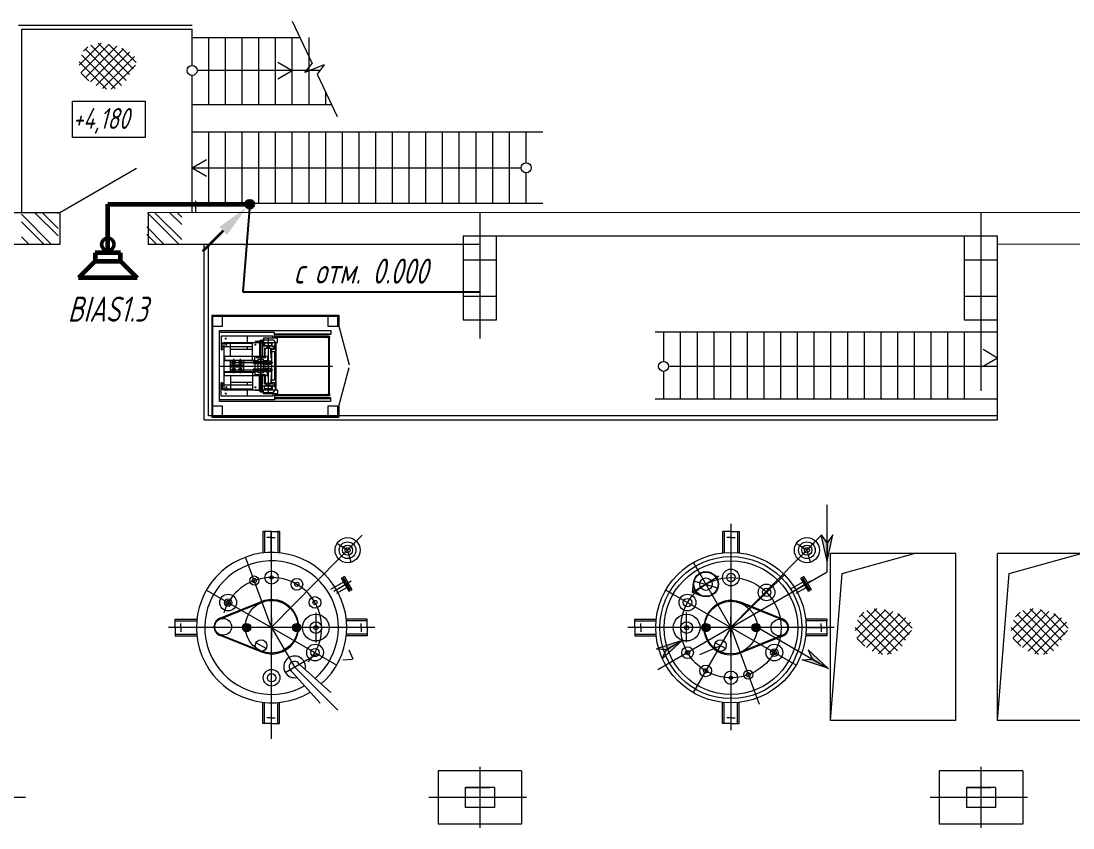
# Model space of a CAD drawing. Header units: millimetres. Extents: x 1663 to 6300, y 431 to 1491.
# Drawn here: x 3777 to 3902.9, y 1127.4 to 1224 of the extents above; entities that cross this region are included whole.
import ezdxf

# ---------------------------------------------------------------- set-up
doc = ezdxf.new("R2010")
doc.units = ezdxf.units.MM
for name, color, linetype, lineweight in [('Линия связи (Вновь)', 3, 'Continuous', 60), ('Связь', 84, 'Continuous', 50), ('СОУЭ', 160, 'Continuous', 60), ('Строительный', 251, 'Continuous', 13), ('Текст', 2, 'Continuous', 25), ('Элемент эл. схем', 7, 'Continuous', 35)]:
    doc.layers.add(name, color=color, linetype=linetype, lineweight=lineweight)
doc.styles.add('Simplex', font='simplex.shx', dxfattribs={"width": 0.7, "oblique": 15})

# ---------------------------------------------------------------- blocks, each defined once
blk = doc.blocks.new('A$C0AA457AC')
at = {"layer": 'Строительный', "ltscale": 100}
h = blk.add_hatch(color=256, dxfattribs=at)
h.paths.add_polyline_path([(452.71, 325.92), (452.04, 326.86), (452.73, 323.71)])
h.paths.add_polyline_path([(452.73, 323.71), (453.42, 326.86), (452.75, 325.92)])
for points in [[(382.72, 315.77, -0.414214), (383.22, 316.27), (383.22, 315.77), (383.72, 315.77, -1)], [(383.22, 316.27, -0.414214), (383.72, 315.77), (383.22, 315.77)], [(389.73, 315.77, 0.414214), (389.23, 316.27), (389.23, 315.77), (388.73, 315.77, 1)], [(389.23, 316.27, 0.414214), (388.73, 315.77), (389.23, 315.77)], [(437.72, 315.77, -0.414214), (438.22, 316.27), (438.22, 315.77), (438.72, 315.77, -1)], [(438.22, 316.27, -0.414214), (438.72, 315.77), (438.22, 315.77)], [(444.73, 315.77, 0.414214), (444.23, 316.27), (444.23, 315.77), (443.73, 315.77, 1)], [(444.23, 316.27, 0.414214), (443.73, 315.77), (444.23, 315.77)]]:
    blk.add_hatch(color=256, dxfattribs=at).paths.add_polyline_path(points)
h = blk.add_hatch(color=256, dxfattribs=at)
h.paths.add_polyline_path([(433.47, 313.1), (433, 312.04), (435.38, 314.22)])
h.paths.add_polyline_path([(435.38, 314.22), (432.3, 313.24), (433.45, 313.13)])
h = blk.add_hatch(color=256, dxfattribs=at)
h.paths.add_polyline_path([(450.93, 312.04), (450.46, 313.09), (452.84, 310.91)])
h.paths.add_polyline_path([(452.84, 310.91), (449.77, 311.9), (450.92, 312.01)])
for p, q in [((388.67, 388.4), (391.08, 383.32)), ((355.91, 387.92), (376.7, 387.92)), ((356.31, 387.42), (376.7, 387.42)), ((356.31, 365.44), (356.31, 387.42)), ((376.7, 383.09), (376.7, 387.42)), ((363.17, 383.11), (365.8, 385.74)), ((363.39, 382.21), (366.79, 385.61)), ((364.56, 385.5), (368.8, 381.26)), ((365.45, 385.74), (369.21, 381.98)), ((366.68, 385.64), (369.66, 382.66)), ((376.7, 386.42), (389.61, 386.42)), ((378.7, 378.42), (378.7, 386.42)), ((380.7, 378.42), (380.7, 386.42)), ((382.7, 378.42), (382.7, 386.42)), ((384.7, 378.42), (384.7, 386.42)), ((386.7, 378.42), (386.7, 386.42)), ((388.7, 378.42), (388.7, 386.42)), ((390.7, 378.42), (390.7, 386.42)), ((363.46, 384.37), (367.49, 380.33)), ((363.71, 384.78), (364.23, 385.3)), ((363.89, 381.59), (367.68, 385.38)), ((363.92, 385.03), (368.25, 380.69)), ((364.53, 381.1), (368.48, 385.06)), ((365.21, 380.67), (369.21, 384.66)), ((368.28, 385.16), (370.01, 383.43)), ((363.19, 383.51), (366.46, 380.24)), ((365.99, 380.33), (369.81, 384.14)), ((367.03, 380.24), (369.91, 383.13)), ((388.7, 382.42), (386.97, 383.42)), ((390.22, 382.22), (391.08, 383.32)), ((392.53, 383.15), (390.22, 382.22)), ((392.53, 383.15), (391.67, 382.05)), ((363.41, 382.17), (364.35, 381.23)), ((376.7, 365.44), (376.7, 381.89)), ((392.02, 382.49), (377.3, 382.49)), ((388.7, 382.42), (386.97, 381.42)), ((391.67, 382.05), (394.08, 376.97)), ((392.7, 378.42), (392.7, 379.88)), ((362.4, 378.81), (371.09, 378.81)), ((362.4, 374.44), (362.4, 378.81)), ((371.09, 378.81), (371.09, 374.44)), ((376.7, 378.42), (393.4, 378.42)), ((371.09, 374.44), (362.4, 374.44)), ((418.7, 375.1), (376.7, 375.1)), ((378.7, 366.56), (378.7, 375.1)), ((380.7, 366.56), (380.7, 375.1)), ((382.7, 366.56), (382.7, 375.1)), ((384.7, 366.56), (384.7, 375.1)), ((386.7, 366.56), (386.7, 375.1)), ((388.7, 366.56), (388.7, 375.1)), ((390.7, 366.56), (390.7, 375.1)), ((392.7, 366.56), (392.7, 375.1)), ((394.7, 366.56), (394.7, 375.1)), ((396.7, 366.56), (396.7, 375.1)), ((398.7, 366.56), (398.7, 375.1)), ((400.7, 366.56), (400.7, 375.1)), ((402.7, 366.56), (402.7, 375.1)), ((404.7, 366.56), (404.7, 375.1)), ((406.7, 366.56), (406.7, 375.1)), ((408.7, 366.56), (408.7, 375.1)), ((410.7, 366.56), (410.7, 375.1)), ((412.7, 366.56), (412.7, 375.1)), ((414.7, 366.56), (414.7, 375.1)), ((416.7, 371.43), (416.7, 375.1)), ((376.7, 370.83), (378.43, 371.83)), ((370.04, 370.74), (360.86, 365.44)), ((376.7, 370.83), (416.1, 370.83)), ((376.7, 370.83), (378.43, 369.83)), ((416.7, 366.56), (416.7, 370.23)), ((418.7, 366.56), (376.7, 366.56)), ((377.1, 366.88), (377.1, 365.44)), ((360.86, 365.45), (231.16, 365.44)), ((357.88, 365.45), (360.67, 362.67)), ((358.78, 365.45), (360.67, 363.57)), ((360.57, 365.45), (360.67, 365.36)), ((360.86, 365.45), (360.86, 361.65)), ((371.35, 365.45), (375.15, 361.65)), ((495.67, 365.47), (371.46, 365.45)), ((371.46, 365.45), (371.46, 361.65)), ((372.25, 365.45), (375.47, 362.24)), ((374.05, 365.45), (375.47, 364.03)), ((374.94, 365.45), (375.47, 364.93)), ((411.16, 365.45), (411.16, 350.39)), ((471.16, 365.45), (471.16, 350.39)), ((356.27, 365.27), (359.88, 361.65)), ((356.27, 364.37), (358.99, 361.65)), ((371.27, 363.74), (373.35, 361.65)), ((371.27, 362.84), (372.46, 361.65)), ((360.86, 361.65), (353.16, 361.65)), ((356.27, 362.58), (357.19, 361.65)), ((356.27, 361.68), (356.29, 361.65)), ((411.16, 361.66), (371.46, 361.65)), ((378.16, 340.64), (378.16, 361.64)), ((378.66, 341.14), (378.66, 361.64)), ((413.16, 362.64), (409.16, 362.64)), ((409.16, 362.64), (409.16, 352.64)), ((473.16, 362.64), (411.16, 362.64)), ((413.16, 352.64), (413.16, 362.64)), ((473.16, 362.64), (469.16, 362.64)), ((469.16, 362.64), (469.16, 352.64)), ((473.16, 362.64), (469.16, 362.64)), ((473.16, 352.64), (473.16, 362.64)), ((473.16, 340.64), (473.16, 362.64)), ((495.67, 361.67), (473.16, 361.66)), ((409.16, 359.82), (413.16, 359.82)), ((469.16, 359.82), (473.16, 359.82)), ((409.16, 355.47), (413.16, 355.47)), ((469.16, 355.47), (473.16, 355.47)), ((379.06, 353.18), (394.26, 353.18)), ((379.06, 353.18), (379.06, 340.98)), ((379.16, 353.08), (394.16, 353.08)), ((379.16, 353.08), (379.16, 341.08)), ((380.36, 353.08), (379.16, 353.08)), ((379.16, 353.08), (379.16, 351.88)), ((380.36, 351.88), (380.36, 353.08)), ((394.16, 353.08), (392.96, 353.08)), ((392.96, 353.08), (392.96, 351.88)), ((394.16, 353.08), (394.16, 351.88)), ((394.16, 351.88), (394.16, 353.08)), ((394.26, 353.18), (394.26, 351.88)), ((379.16, 351.88), (380.36, 351.88)), ((392.96, 351.88), (394.16, 351.88)), ((394.16, 351.88), (394.26, 351.88)), ((394.26, 351.88), (395.51, 347.24)), ((409.16, 352.64), (413.16, 352.64)), ((469.16, 352.64), (473.16, 352.64)), ((469.16, 352.64), (473.16, 352.64)), ((471.16, 352.14), (471.16, 344.14)), ((379.97, 342.84), (379.97, 351.33)), ((379.97, 351.33), (393.31, 351.33)), ((386.58, 351.11), (379.97, 351.11)), ((386.38, 350.67), (380.2, 350.67)), ((380.2, 350.67), (380.2, 349.1)), ((380.83, 350.37), (380.62, 350.37)), ((380.73, 350.28), (380.73, 350.46)), ((383.29, 350.67), (383.29, 349.91)), ((384.95, 350.24), (384.95, 343.93)), ((384.95, 343.93), (384.95, 350.24)), ((385.06, 350.09), (385.17, 350.23)), ((385.17, 350.23), (386.39, 350.23)), ((386.91, 350.41), (385.27, 350.41)), ((385.27, 350.41), (385.27, 350.02)), ((385.8, 350.46), (385.8, 343.71)), ((386.38, 350.41), (386.38, 350.67)), ((386.39, 350.23), (386.7, 349.91)), ((386.58, 350.41), (386.58, 351.11)), ((386.58, 350.96), (393.31, 350.96)), ((393.31, 350.87), (386.58, 350.87)), ((393.1, 350.65), (386.65, 350.65)), ((393.1, 350.58), (386.65, 350.58)), ((393.1, 350.51), (386.65, 350.51)), ((386.91, 349.91), (386.91, 350.41)), ((393.03, 350.43), (393.03, 343.74)), ((393.1, 350.58), (393.1, 343.58)), ((393.17, 343.74), (393.17, 350.43)), ((393.31, 351.33), (393.31, 350.87)), ((473.16, 351.14), (432.16, 351.14)), ((433.16, 351.14), (433.16, 347.65)), ((435.16, 351.14), (435.16, 343.14)), ((437.16, 351.14), (437.16, 343.14)), ((439.16, 351.14), (439.16, 343.14)), ((441.16, 351.14), (441.16, 343.14)), ((443.16, 351.14), (443.16, 343.14)), ((445.16, 351.14), (445.16, 343.14)), ((447.16, 351.14), (447.16, 343.14)), ((449.16, 351.14), (449.16, 343.14)), ((451.16, 351.14), (451.16, 343.14)), ((453.16, 351.14), (453.16, 343.14)), ((455.16, 351.14), (455.16, 343.14)), ((457.16, 351.14), (457.16, 343.14)), ((459.16, 351.14), (459.16, 343.14)), ((461.16, 351.14), (461.16, 343.14)), ((463.16, 351.14), (463.16, 343.14)), ((465.16, 351.14), (465.16, 343.14)), ((467.16, 351.14), (467.16, 343.14)), ((469.16, 351.14), (469.16, 343.14)), ((380.2, 349.1), (380.23, 349.03)), ((380.23, 349.03), (380.23, 349.82)), ((380.23, 349.82), (380.3, 349.82)), ((380.23, 349.03), (380.3, 349.03)), ((380.3, 349.03), (380.3, 349.87)), ((380.3, 349.87), (380.51, 349.87)), ((380.3, 349.13), (380.51, 349.13)), ((380.32, 349.48), (380.32, 349.81)), ((380.32, 349.81), (383.95, 349.81)), ((380.42, 349.38), (380.32, 349.48)), ((383.95, 349.38), (380.42, 349.38)), ((380.51, 349.91), (386.91, 349.91)), ((380.51, 349.91), (380.51, 344.25)), ((380.92, 349.64), (380.71, 349.64)), ((380.82, 349.55), (380.82, 349.74)), ((381.31, 348.25), (381.31, 349.91)), ((383.95, 349.06), (381.31, 349.06)), ((383.29, 349.38), (383.29, 349.06)), ((383.95, 347.81), (383.95, 349.91)), ((384.38, 349.64), (384.17, 349.64)), ((385.27, 350.02), (384.24, 350.02)), ((384.24, 350.02), (384.24, 349.91)), ((384.28, 349.54), (384.28, 349.73)), ((385.12, 350.09), (384.78, 350.09)), ((384.78, 350.09), (384.78, 350.02)), ((384.78, 349.91), (384.78, 348.25)), ((385.06, 350.16), (384.84, 350.16)), ((384.84, 350.16), (384.84, 350.09)), ((385.06, 350.16), (385.06, 350.09)), ((385.12, 350.02), (385.12, 350.09)), ((385.12, 349.91), (385.12, 348.25)), ((385.32, 349.47), (385.12, 349.47)), ((385.32, 349.47), (385.32, 349.91)), ((385.32, 349.47), (385.35, 349.47)), ((385.35, 349.47), (385.37, 349.51)), ((385.4, 349.86), (385.37, 349.81)), ((385.37, 349.81), (385.37, 349.51)), ((386.22, 349.81), (385.37, 349.81)), ((385.4, 349.45), (385.37, 349.51)), ((386.22, 349.51), (385.37, 349.51)), ((385.39, 349.21), (386.22, 349.21)), ((385.39, 349.21), (385.39, 348.25)), ((386.19, 349.86), (385.4, 349.86)), ((386.19, 349.45), (385.4, 349.45)), ((385.45, 348.25), (385.46, 349.11)), ((385.46, 349.11), (385.52, 349.17)), ((386.08, 349.17), (385.52, 349.17)), ((385.59, 349.81), (385.59, 349.86)), ((385.65, 349.45), (385.65, 349.21)), ((385.94, 349.45), (385.94, 349.21)), ((386.01, 349.81), (386.01, 349.86)), ((386.13, 349.11), (386.08, 349.17)), ((386.15, 348.05), (386.13, 349.11)), ((386.19, 349.86), (386.22, 349.81)), ((386.19, 349.45), (386.22, 349.51)), ((386.22, 349.81), (386.22, 349.51)), ((386.24, 349.47), (386.22, 349.51)), ((386.22, 349.21), (386.22, 344.96)), ((386.72, 349.08), (386.22, 349.08)), ((386.28, 349.47), (386.24, 349.47)), ((386.28, 349.47), (386.28, 349.91)), ((386.28, 349.47), (386.56, 349.47)), ((386.4, 349.47), (386.4, 349.08)), ((386.56, 349.47), (386.66, 349.58)), ((386.56, 349.47), (386.56, 349.08)), ((386.66, 349.58), (386.66, 349.91)), ((386.72, 344.25), (386.72, 349.91)), ((386.77, 344.25), (386.77, 349.91)), ((473.16, 348.05), (471.43, 349.05)), ((385.71, 348.25), (380.6, 348.25)), ((380.6, 348.25), (380.6, 347.74)), ((380.6, 347.81), (384.21, 347.81)), ((380.6, 347.74), (384.21, 347.74)), ((381.26, 347.74), (381.26, 346.43)), ((381.51, 347.53), (381.6, 347.67)), ((381.6, 347.67), (381.76, 347.67)), ((381.68, 346.23), (381.68, 347.94)), ((381.76, 347.67), (381.84, 347.53)), ((382.31, 347.53), (382.4, 347.67)), ((382.4, 347.67), (382.56, 347.67)), ((382.48, 346.23), (382.48, 347.94)), ((382.56, 347.67), (382.64, 347.53)), ((382.88, 346.43), (382.88, 347.74)), ((384.05, 347.62), (384.05, 347.66)), ((384.05, 347.66), (385.85, 347.66)), ((384.21, 347.74), (384.21, 348.25)), ((384.21, 347.74), (384.63, 347.74)), ((384.34, 348.11), (385.5, 348.11)), ((384.42, 348.17), (384.42, 348.05)), ((384.63, 347.66), (384.63, 347.91)), ((385.27, 347.88), (384.63, 347.88)), ((385.27, 347.66), (385.27, 347.88)), ((385.27, 347.74), (385.71, 347.74)), ((385.45, 348.17), (385.45, 348.05)), ((385.55, 347.73), (386.08, 347.73)), ((385.55, 347.73), (385.55, 347.66)), ((385.71, 348.25), (385.71, 347.74)), ((385.85, 347.62), (385.85, 347.66)), ((386.08, 347.33), (386.08, 347.73)), ((386.15, 348.05), (386.22, 348.03)), ((386.72, 348.78), (386.22, 348.78)), ((386.56, 348.78), (386.56, 345.39)), ((473.16, 348.05), (471.43, 347.05)), ((379.97, 347.08), (393.5, 347.08)), ((380.6, 345.92), (380.6, 346.43)), ((380.6, 346.43), (384.21, 346.43)), ((382.88, 347.21), (381.26, 347.21)), ((382.88, 346.96), (381.26, 346.96)), ((381.37, 347.53), (386.35, 347.53)), ((381.37, 346.64), (386.35, 346.64)), ((381.6, 347.38), (381.51, 347.53)), ((381.51, 346.65), (381.6, 346.78)), ((381.6, 346.5), (381.51, 346.65)), ((381.76, 347.38), (381.6, 347.38)), ((381.6, 346.78), (381.76, 346.78)), ((381.76, 346.5), (381.6, 346.5)), ((381.84, 347.53), (381.76, 347.38)), ((381.76, 346.78), (381.84, 346.64)), ((381.84, 346.64), (381.76, 346.5)), ((382.4, 347.38), (382.31, 347.53)), ((382.31, 346.65), (382.4, 346.78)), ((382.4, 346.5), (382.31, 346.65)), ((382.56, 347.38), (382.4, 347.38)), ((382.4, 346.78), (382.56, 346.78)), ((382.56, 346.5), (382.4, 346.5)), ((382.64, 347.53), (382.56, 347.38)), ((382.56, 346.78), (382.64, 346.64)), ((382.64, 346.64), (382.56, 346.5)), ((384.15, 347.59), (384.05, 347.62)), ((384.15, 347.46), (384.05, 347.44)), ((384.05, 347.44), (384.05, 347.4)), ((384.05, 347.4), (385.85, 347.4)), ((384.05, 346.73), (384.05, 346.77)), ((384.05, 346.77), (385.85, 346.77)), ((384.15, 346.7), (384.05, 346.73)), ((384.15, 346.58), (384.05, 346.55)), ((384.05, 346.55), (384.05, 346.51)), ((384.05, 346.51), (385.85, 346.51)), ((384.15, 347.59), (385.75, 347.59)), ((384.15, 347.59), (384.15, 347.46)), ((384.15, 347.46), (385.75, 347.46)), ((384.15, 346.7), (385.75, 346.7)), ((384.15, 346.58), (384.15, 346.7)), ((384.15, 346.58), (385.75, 346.58)), ((384.21, 347.31), (384.21, 346.85)), ((384.21, 346.43), (384.21, 345.92)), ((384.21, 346.43), (384.63, 346.43)), ((384.63, 346.77), (384.63, 347.4)), ((384.63, 346.29), (384.63, 346.51)), ((385.27, 346.77), (385.27, 347.4)), ((385.27, 346.29), (385.27, 346.51)), ((385.27, 346.43), (385.71, 346.43)), ((385.45, 346.77), (385.45, 347.4)), ((385.55, 347.33), (385.55, 347.4)), ((385.55, 347.33), (386.08, 347.33)), ((385.55, 346.84), (386.08, 346.84)), ((385.55, 346.84), (385.55, 346.77)), ((385.55, 346.44), (385.55, 346.51)), ((385.55, 346.44), (386.08, 346.44)), ((385.71, 345.92), (385.71, 346.43)), ((385.75, 347.59), (385.85, 347.62)), ((385.75, 347.59), (385.75, 347.46)), ((385.75, 347.46), (385.85, 347.44)), ((385.75, 346.7), (385.85, 346.73)), ((385.75, 346.58), (385.75, 346.7)), ((385.75, 346.58), (385.85, 346.55)), ((385.85, 347.44), (385.85, 347.4)), ((385.85, 346.73), (385.85, 346.77)), ((385.85, 346.55), (385.85, 346.51)), ((386.08, 346.84), (386.08, 346.44)), ((394.26, 342.29), (395.51, 346.92)), ((433.16, 346.45), (433.16, 343.14)), ((473.16, 347.05), (433.76, 347.05)), ((380.2, 345.07), (380.23, 345.13)), ((380.23, 345.13), (380.3, 345.13)), ((380.23, 345.13), (380.23, 344.35)), ((380.3, 345.13), (380.3, 344.29)), ((380.6, 346.36), (384.21, 346.36)), ((385.71, 345.92), (380.6, 345.92)), ((381.31, 345.92), (381.31, 344.25)), ((383.95, 346.36), (383.95, 344.25)), ((384.36, 346.06), (385.51, 346.06)), ((384.42, 346), (384.42, 346.12)), ((385.27, 346.29), (384.63, 346.29)), ((384.78, 344.25), (384.78, 345.92)), ((385.12, 344.25), (385.12, 345.92)), ((385.39, 344.96), (385.39, 345.92)), ((385.45, 346), (385.45, 346.12)), ((385.45, 345.92), (385.46, 345.06)), ((386.15, 346.12), (386.13, 345.06)), ((386.15, 346.12), (386.22, 346.14)), ((386.72, 345.39), (386.22, 345.39)), ((380.2, 343.5), (380.2, 345.07)), ((380.23, 344.35), (380.3, 344.35)), ((380.3, 345.04), (380.51, 345.04)), ((380.3, 344.29), (380.51, 344.29)), ((380.42, 344.79), (380.32, 344.69)), ((380.32, 344.69), (380.32, 344.36)), ((380.32, 344.36), (383.95, 344.36)), ((383.95, 344.79), (380.42, 344.79)), ((380.51, 344.25), (386.91, 344.25)), ((380.92, 344.52), (380.71, 344.52)), ((380.73, 343.89), (380.73, 343.7)), ((380.73, 343.88), (380.73, 343.69)), ((380.82, 344.62), (380.82, 344.43)), ((383.95, 345.1), (381.31, 345.1)), ((383.29, 345.1), (383.29, 344.79)), ((383.29, 344.25), (383.29, 343.5)), ((384.38, 344.53), (384.17, 344.53)), ((384.24, 344.15), (384.24, 344.25)), ((385.27, 344.15), (384.24, 344.15)), ((384.28, 344.63), (384.28, 344.44)), ((384.78, 344.08), (384.78, 344.15)), ((385.12, 344.08), (384.78, 344.08)), ((384.84, 344.01), (384.84, 344.08)), ((385.06, 344.01), (384.84, 344.01)), ((385.06, 344.01), (385.06, 344.08)), ((385.06, 344.08), (385.17, 343.94)), ((385.32, 344.69), (385.12, 344.69)), ((385.12, 344.15), (385.12, 344.08)), ((385.17, 343.94), (386.39, 343.94)), ((385.27, 343.76), (385.27, 344.15)), ((385.32, 344.69), (385.35, 344.69)), ((385.32, 344.69), (385.32, 344.25)), ((385.35, 344.69), (385.37, 344.66)), ((385.4, 344.71), (385.37, 344.66)), ((385.37, 344.36), (385.37, 344.66)), ((386.22, 344.66), (385.37, 344.66)), ((385.4, 344.31), (385.37, 344.36)), ((386.22, 344.36), (385.37, 344.36)), ((385.39, 344.96), (386.22, 344.96)), ((386.19, 344.71), (385.4, 344.71)), ((386.19, 344.31), (385.4, 344.31)), ((385.46, 345.06), (385.52, 345)), ((386.08, 345), (385.52, 345)), ((385.59, 344.36), (385.59, 344.31)), ((385.65, 344.71), (385.65, 344.96)), ((385.94, 344.71), (385.94, 344.96)), ((386.01, 344.36), (386.01, 344.31)), ((386.13, 345.06), (386.08, 345)), ((386.19, 344.71), (386.22, 344.66)), ((386.19, 344.31), (386.22, 344.36)), ((386.72, 345.09), (386.22, 345.09)), ((386.24, 344.69), (386.22, 344.66)), ((386.22, 344.36), (386.22, 344.66)), ((386.28, 344.69), (386.24, 344.69)), ((386.28, 344.69), (386.28, 344.25)), ((386.28, 344.69), (386.56, 344.69)), ((386.39, 343.94), (386.7, 344.25)), ((386.4, 344.69), (386.4, 345.09)), ((386.56, 345.09), (386.56, 344.69)), ((386.56, 344.69), (386.66, 344.59)), ((386.66, 344.59), (386.66, 344.25)), ((386.91, 344.25), (386.91, 343.76)), ((386.58, 343.05), (379.97, 343.05)), ((393.25, 342.84), (379.97, 342.84)), ((386.38, 343.5), (380.2, 343.5)), ((380.84, 343.8), (380.62, 343.8)), ((380.83, 343.8), (380.62, 343.8)), ((386.91, 343.76), (385.27, 343.76)), ((386.38, 343.76), (386.38, 343.5)), ((386.58, 343.76), (386.58, 343.05)), ((393.31, 343.3), (386.58, 343.3)), ((386.58, 343.21), (393.31, 343.21)), ((393.1, 343.65), (386.65, 343.65)), ((393.1, 343.58), (386.65, 343.58)), ((393.1, 343.51), (386.65, 343.51)), ((393.31, 342.84), (393.31, 343.3)), ((473.16, 343.14), (432.16, 343.14)), ((380.36, 342.28), (379.16, 342.28)), ((379.16, 342.28), (379.16, 341.08)), ((380.36, 341.08), (380.36, 342.28)), ((394.16, 342.28), (392.96, 342.28)), ((392.96, 342.28), (392.96, 341.08)), ((394.16, 342.28), (394.16, 341.08)), ((394.16, 342.28), (394.26, 342.28)), ((394.16, 341.08), (394.16, 342.28)), ((394.26, 342.28), (394.26, 340.98)), ((473.16, 340.61), (378.16, 340.61)), ((394.66, 340.61), (378.16, 340.61)), ((473.16, 341.14), (378.66, 341.14)), ((379.06, 340.98), (394.26, 340.98)), ((379.16, 341.08), (394.16, 341.08)), ((379.16, 341.08), (380.36, 341.08)), ((392.96, 341.08), (394.16, 341.08)), ((452.73, 322.45), (452.73, 330.49)), ((441.22, 328.18), (441.22, 303.48)), ((386.16, 327.27), (385.16, 327.27)), ((385.16, 327.27), (385.16, 324.71)), ((385.36, 327.27), (385.36, 324.73)), ((386.16, 326.57), (385.66, 326.57)), ((386.16, 327.27), (386.16, 303.43)), ((386.16, 324.77), (386.16, 327.27)), ((386.16, 324.77), (386.16, 327.27)), ((386.16, 327.27), (387.16, 327.27)), ((386.16, 327.27), (386.16, 327.27)), ((386.16, 327.27), (386.16, 326.57)), ((386.16, 327.15), (386.16, 302.45)), ((386.16, 315.77), (397.08, 326.82)), ((386.16, 326.57), (386.66, 326.57)), ((387.16, 327.27), (386.96, 327.27)), ((386.96, 327.27), (386.96, 324.73)), ((387.16, 327.27), (387.16, 324.71)), ((395.32, 325.04), (397.08, 326.82)), ((441.22, 327.27), (440.22, 327.27)), ((440.22, 327.27), (440.22, 324.71)), ((440.42, 327.27), (440.42, 324.73)), ((441.22, 326.57), (440.72, 326.57)), ((441.16, 315.77), (452.08, 326.82)), ((441.22, 327.27), (442.22, 327.27)), ((441.22, 326.57), (441.72, 326.57)), ((442.02, 327.27), (442.02, 324.73)), ((442.22, 327.27), (442.22, 324.71)), ((450.32, 325.04), (452.08, 326.82)), ((452.04, 326.86), (452.71, 325.92)), ((452.04, 326.86), (452.71, 325.92)), ((452.73, 323.71), (452.04, 326.86)), ((452.73, 323.71), (453.42, 326.86)), ((453.42, 326.86), (452.75, 325.92)), ((453.42, 326.86), (452.75, 325.92)), ((395.32, 325.04), (394.05, 325.83)), ((395.32, 325.04), (395.32, 325.04)), ((395.32, 325.04), (395.32, 325.04)), ((395.32, 325.04), (395.32, 325.04)), ((395.32, 325.04), (395.32, 325.04)), ((395.32, 325.04), (395.32, 325.04)), ((395.32, 325.04), (395.32, 325.04)), ((395.32, 325.04), (395.7, 323.59)), ((450.32, 325.04), (449.05, 325.83)), ((450.32, 325.04), (450.32, 325.04)), ((450.32, 325.04), (450.32, 325.04)), ((450.32, 325.04), (450.32, 325.04)), ((450.32, 325.04), (450.32, 325.04)), ((450.32, 325.04), (450.32, 325.04)), ((450.32, 325.04), (450.32, 325.04)), ((450.32, 325.04), (450.7, 323.59)), ((452.71, 325.92), (452.73, 323.71)), ((452.75, 325.92), (452.73, 323.71)), ((386.22, 315.77), (383.11, 324.22)), ((452.73, 323.71), (452.75, 323.73)), ((453.16, 304.66), (453.16, 324.64)), ((468.16, 324.64), (453.16, 324.64)), ((454.55, 322.24), (463.16, 324.64)), ((468.16, 304.66), (468.16, 324.64)), ((473.16, 304.64), (473.16, 324.64)), ((483.16, 324.64), (473.16, 324.64)), ((474.55, 322.24), (483.16, 324.64)), ((441.19, 315.83), (436.72, 323.57)), ((394.85, 321.23), (393.28, 320.32)), ((395.76, 321.32), (394.23, 320.43)), ((394.59, 321.68), (394.74, 321.76)), ((395.49, 320.12), (394.59, 321.68)), ((395.64, 320.2), (394.74, 321.76)), ((394.94, 321.88), (394.79, 321.79)), ((395.69, 320.23), (394.79, 321.79)), ((394.87, 321.54), (394.91, 321.53)), ((395.52, 320.47), (394.91, 321.53)), ((395, 321.31), (394.92, 321.46)), ((394.94, 321.88), (395.51, 320.88)), ((394.97, 321.49), (394.94, 321.47)), ((439.79, 321.94), (436.61, 319.97)), ((436.9, 321.34), (439.5, 320.57)), ((436.94, 321.26), (436.97, 321.38)), ((439.53, 321.89), (439.45, 321.83)), ((439.62, 321.73), (439.53, 321.89)), ((439.62, 321.73), (439.54, 321.69)), ((441.22, 315.8), (452.73, 322.45)), ((441.22, 315.77), (447.62, 322.1)), ((449.85, 321.23), (448.28, 320.32)), ((450.76, 321.32), (449.23, 320.43)), ((449.59, 321.68), (449.74, 321.76)), ((450.49, 320.12), (449.59, 321.68)), ((450.64, 320.2), (449.74, 321.76)), ((449.94, 321.88), (449.79, 321.79)), ((450.69, 320.23), (449.79, 321.79)), ((449.87, 321.54), (449.91, 321.53)), ((450.52, 320.47), (449.91, 321.53)), ((450, 321.31), (449.92, 321.46)), ((449.94, 321.88), (450.51, 320.88)), ((449.97, 321.49), (449.94, 321.47)), ((453.16, 304.64), (454.55, 322.24)), ((473.16, 304.64), (474.55, 322.24)), ((378.42, 320.26), (394.02, 311.28)), ((395.39, 321.1), (393.67, 320.11)), ((394.04, 319.88), (395.23, 320.57)), ((395.23, 321.01), (395.02, 320.89)), ((395.38, 320.66), (395.46, 320.51)), ((395.51, 320.54), (395.49, 320.53)), ((395.49, 320.12), (395.64, 320.2)), ((395.51, 320.88), (395.84, 320.32)), ((395.51, 320.43), (395.52, 320.47)), ((395.84, 320.32), (395.69, 320.23)), ((449.02, 311.28), (433.42, 320.26)), ((436.61, 319.97), (436.73, 321.13)), ((436.61, 319.97), (437.71, 319.56)), ((439.42, 320.54), (439.45, 320.64)), ((450.39, 321.1), (448.67, 320.11)), ((449.04, 319.88), (450.23, 320.57)), ((450.23, 321.01), (450.02, 320.89)), ((450.38, 320.66), (450.46, 320.51)), ((450.51, 320.54), (450.49, 320.53)), ((450.49, 320.12), (450.64, 320.2)), ((450.51, 320.88), (450.84, 320.32)), ((450.51, 320.43), (450.52, 320.47)), ((450.84, 320.32), (450.69, 320.23)), ((379.92, 316.85), (385.03, 318.9)), ((379.95, 316.76), (385.07, 318.81)), ((447.49, 316.66), (442.38, 318.7)), ((447.53, 316.75), (442.41, 318.8)), ((391.52, 317.54), (391.52, 313.99)), ((435.92, 314.01), (435.92, 317.56)), ((456.08, 315.41), (458.71, 318.04)), ((456.3, 314.5), (459.71, 317.91)), ((456.63, 317.07), (457.15, 317.6)), ((456.81, 313.89), (460.6, 317.68)), ((457.48, 317.8), (461.72, 313.56)), ((458.37, 318.03), (462.13, 314.27)), ((459.59, 317.93), (462.57, 314.95)), ((461.2, 317.45), (462.92, 315.72)), ((474.77, 315.41), (477.4, 318.04)), ((474.99, 314.5), (478.39, 317.91)), ((475.31, 317.07), (475.84, 317.6)), ((475.49, 313.89), (479.28, 317.68)), ((476.16, 317.8), (480.4, 313.56)), ((477.06, 318.03), (480.81, 314.27)), ((478.28, 317.93), (481.26, 314.95)), ((479.88, 317.45), (481.61, 315.72)), ((374.66, 315.77), (374.66, 316.77)), ((374.66, 316.77), (377.22, 316.77)), ((374.66, 316.57), (377.2, 316.57)), ((375.36, 315.77), (375.36, 316.27)), ((386.22, 314.61), (386.22, 317.04)), ((386.22, 316.94), (386.22, 314.51)), ((397.66, 316.77), (395.1, 316.77)), ((397.66, 316.57), (395.12, 316.57)), ((396.96, 315.77), (396.96, 316.27)), ((397.66, 315.77), (397.66, 316.77)), ((429.72, 315.77), (429.72, 316.77)), ((429.72, 316.77), (432.28, 316.77)), ((429.72, 316.57), (432.26, 316.57)), ((430.42, 315.77), (430.42, 316.27)), ((441.22, 314.61), (441.22, 317.04)), ((452.72, 316.77), (450.16, 316.77)), ((452.72, 316.57), (450.18, 316.57)), ((452.02, 315.77), (452.02, 316.27)), ((452.72, 315.77), (452.72, 316.77)), ((452.72, 316.77), (452.72, 316.57)), ((456.37, 316.66), (460.41, 312.63)), ((456.84, 317.32), (461.17, 312.99)), ((457.44, 313.4), (461.4, 317.36)), ((458.13, 312.96), (462.13, 316.96)), ((458.91, 312.62), (462.72, 316.44)), ((475.06, 316.66), (479.09, 312.63)), ((475.52, 317.32), (479.85, 312.99)), ((476.13, 313.4), (480.09, 317.36)), ((476.81, 312.96), (480.81, 316.96)), ((477.6, 312.62), (481.41, 316.44)), ((398.57, 315.77), (373.87, 315.77)), ((374.66, 315.77), (374.66, 314.77)), ((374.66, 314.97), (377.2, 314.97)), ((375.36, 315.77), (375.36, 315.27)), ((379.92, 314.9), (385.03, 312.85)), ((379.95, 314.99), (385.07, 312.94)), ((386.22, 315.77), (388.97, 311.07)), ((391.5, 315.75), (391.52, 315.77)), ((393.76, 315.77), (393.74, 315.75)), ((397.66, 314.97), (395.12, 314.97)), ((396.96, 315.77), (396.96, 315.27)), ((397.66, 315.77), (397.66, 314.77)), ((453.57, 315.77), (428.87, 315.77)), ((452.72, 315.77), (428.88, 315.77)), ((429.72, 315.77), (429.72, 314.77)), ((429.72, 314.97), (432.26, 314.97)), ((430.42, 315.77), (430.42, 315.27)), ((441.22, 315.77), (432.45, 310.7)), ((441.22, 315.77), (436.68, 308)), ((441.22, 315.77), (444.6, 306.61)), ((444.43, 315.77), (452.89, 310.89)), ((448.76, 315.77), (448.74, 315.75)), ((452.72, 314.97), (450.18, 314.97)), ((450.22, 315.77), (452.72, 315.77)), ((450.22, 315.77), (452.72, 315.77)), ((452.72, 315.77), (452.02, 315.77)), ((452.02, 315.77), (452.02, 315.27)), ((452.72, 315.77), (452.72, 315.77)), ((452.72, 315.77), (452.72, 314.77)), ((456.11, 315.8), (459.38, 312.53)), ((459.95, 312.54), (462.83, 315.42)), ((474.79, 315.8), (478.06, 312.53)), ((478.63, 312.54), (481.52, 315.42)), ((374.66, 314.77), (377.22, 314.77)), ((385.57, 313.27), (384.35, 313.96)), ((397.66, 314.77), (395.1, 314.77)), ((429.72, 314.77), (432.28, 314.77)), ((435.38, 314.22), (432.3, 313.24)), ((435.38, 314.22), (433, 312.04)), ((433.45, 313.13), (435.38, 314.22)), ((433.47, 313.1), (435.38, 314.22)), ((440.57, 313.27), (439.35, 313.96)), ((447.49, 314.89), (442.38, 312.84)), ((447.53, 314.8), (442.41, 312.75)), ((452.72, 314.77), (450.16, 314.77)), ((456.33, 314.46), (457.26, 313.53)), ((475.01, 314.46), (475.95, 313.53)), ((387.84, 310.41), (391.66, 312.64)), ((395.46, 313.09), (395.93, 312.04)), ((395.46, 313.09), (395.93, 312.04)), ((432.3, 313.24), (433.45, 313.13)), ((432.3, 313.24), (433.45, 313.13)), ((433, 312.04), (433.47, 313.1)), ((433, 312.04), (433.47, 313.1)), ((439.91, 313.53), (437.46, 312.51)), ((450.46, 313.09), (450.93, 312.04)), ((450.46, 313.09), (450.93, 312.04)), ((452.84, 310.91), (450.46, 313.09)), ((393.31, 308.01), (389.53, 311.39)), ((394.77, 311.9), (395.92, 312.01)), ((394.77, 311.9), (395.92, 312.01)), ((449.77, 311.9), (450.92, 312.01)), ((449.77, 311.9), (450.92, 312.01)), ((452.84, 310.91), (449.77, 311.9)), ((450.92, 312.01), (452.84, 310.91)), ((450.93, 312.04), (452.84, 310.91)), ((388.4, 310.74), (392.02, 306.72)), ((388.97, 311.07), (394.14, 305.9)), ((385.16, 304.27), (385.16, 306.83)), ((385.36, 304.27), (385.36, 306.81)), ((386.96, 304.27), (386.96, 306.81)), ((387.16, 304.27), (387.16, 306.83)), ((440.22, 304.27), (440.22, 306.83)), ((440.42, 304.27), (440.42, 306.81)), ((442.02, 304.27), (442.02, 306.81)), ((442.22, 304.27), (442.22, 306.83)), ((386.16, 304.97), (385.66, 304.97)), ((386.16, 304.97), (386.66, 304.97)), ((441.22, 304.97), (440.72, 304.97)), ((441.22, 304.97), (441.72, 304.97)), ((386.16, 304.27), (385.16, 304.27)), ((386.16, 304.27), (387.16, 304.27)), ((441.22, 304.27), (440.22, 304.27)), ((441.22, 304.27), (442.22, 304.27)), ((468.16, 304.66), (453.16, 304.66)), ((483.16, 304.64), (473.16, 304.64)), ((406.16, 298.64), (406.16, 292.24)), ((416.16, 298.64), (406.16, 298.64)), ((411.16, 299.11), (411.16, 291.78)), ((416.16, 298.64), (416.16, 292.24)), ((466.16, 298.64), (466.16, 292.24)), ((476.16, 298.64), (466.16, 298.64)), ((471.16, 299.11), (471.16, 291.78)), ((476.16, 298.64), (476.16, 292.24)), ((409.41, 296.64), (412.36, 296.64)), ((409.41, 296.64), (409.41, 294.24)), ((412.91, 296.64), (409.46, 296.64)), ((412.91, 296.64), (412.91, 294.24)), ((469.41, 296.64), (472.36, 296.64)), ((469.41, 296.64), (469.41, 294.24)), ((472.91, 296.64), (469.46, 296.64)), ((472.91, 296.64), (472.91, 294.24)), ((356.75, 295.44), (345.06, 295.44)), ((416.75, 295.44), (405.06, 295.44)), ((476.75, 295.44), (465.06, 295.44)), ((412.86, 294.24), (409.41, 294.24)), ((412.91, 294.24), (409.96, 294.24)), ((472.86, 294.24), (469.41, 294.24)), ((472.91, 294.24), (469.96, 294.24)), ((416.16, 292.24), (406.16, 292.24)), ((476.16, 292.24), (466.16, 292.24))]:
    blk.add_line(p, q, dxfattribs=at)
for centre, radius in [((376.7, 382.49), 0.6), ((416.7, 370.83), 0.6), ((386.65, 350.58), 0.0701), ((393.1, 350.58), 0.0701), ((393.1, 350.43), 0.0701), ((381.68, 347.53), 0.201), ((382.48, 347.53), 0.201), ((433.16, 347.05), 0.6), ((381.68, 346.64), 0.201), ((381.68, 347.53), 0.0936), ((381.68, 346.64), 0.0936), ((382.48, 346.64), 0.201), ((382.48, 347.53), 0.0936), ((382.48, 346.64), 0.0936), ((385.8, 347.53), 0.0439), ((385.8, 346.64), 0.0439), ((386.65, 343.58), 0.0701), ((393.1, 343.74), 0.0701), ((393.1, 343.58), 0.0701), ((395.32, 325.04), 1.5), ((450.32, 325.04), 1.5), ((395.32, 325.04), 1), ((395.32, 325.04), 0.6), ((395.32, 325.04), 0.3), ((450.32, 325.04), 1), ((450.32, 325.04), 0.6), ((450.32, 325.04), 0.3), ((441.22, 315.77), 9), ((441.22, 315.77), 8.5), ((441.22, 315.77), 8), ((386.22, 321.77), 0.8), ((438.23, 320.97), 1.5), ((441.22, 321.77), 1), ((384.15, 321.4), 0.55), ((384.15, 321.4), 0.25), ((386.22, 321.77), 0.2), ((389.25, 320.95), 0.7), ((389.25, 320.95), 0.25), ((441.22, 315.77), 6), ((438.23, 320.97), 1.45), ((438.23, 320.97), 0.75), ((441.22, 321.77), 0.5), ((436.81, 320.09), 0.173), ((438.23, 320.97), 0.1), ((445.49, 319.99), 1), ((445.49, 319.99), 0.5), ((381.02, 318.77), 1), ((381.02, 318.77), 0.45), ((381.02, 318.77), 0.25), ((386.22, 315.87), 3.15), ((391.42, 318.78), 0.7), ((391.42, 318.78), 0.25), ((436.02, 318.77), 1), ((436.02, 318.77), 0.5), ((441.22, 315.77), 3.15), ((380.42, 315.87), 1), ((383.22, 315.77), 0.5), ((389.23, 315.77), 0.5), ((391.52, 315.77), 1.6), ((391.52, 315.77), 0.7), ((435.92, 315.77), 1.6), ((435.92, 315.77), 0.7), ((438.22, 315.77), 0.5), ((444.23, 315.77), 0.5), ((447.02, 315.77), 1), ((391.52, 315.77), 0.25), ((435.92, 315.77), 0.25), ((384.96, 313.62), 0.7), ((391.42, 312.78), 1), ((439.96, 313.62), 0.7), ((446.42, 312.78), 1), ((391.42, 312.78), 0.5), ((436.03, 312.77), 0.7), ((436.03, 312.77), 0.25), ((446.42, 312.78), 0.45), ((446.42, 312.78), 0.25), ((438.19, 310.59), 0.7), ((386.22, 309.77), 1), ((386.22, 309.77), 0.5), ((438.19, 310.59), 0.25), ((441.22, 309.77), 0.8), ((441.22, 309.77), 0.2), ((443.3, 310.14), 0.55), ((443.3, 310.14), 0.25)]:
    blk.add_circle(centre, radius, dxfattribs=at)
for centre, radius, start, end in [((386.22, 315.77), 9, 311.4208, 300.7811), ((386.22, 315.77), 8, 310.5669, 299.3625), ((386.22, 315.77), 6, 316.6698, 162.661), ((386.22, 315.87), 3.25, 247.8417, 114.806), ((441.22, 315.77), 3.25, 67.8417, 294.806), ((380.42, 315.87), 1.1, 106.1974, 253.8026), ((447.02, 315.77), 1.1, 286.1974, 73.8026), ((388.97, 311.07), 1.3, 346.6087, 282.6462), ((388.97, 311.07), 0.65, 30.2226, 233.6918)]:
    blk.add_arc(centre, radius, start, end, dxfattribs=at)
at = {"layer": 'Строительный', "ltscale": 100, "style": 'Simplex', "oblique": 15, "width": 0.7}
blk.add_text('+4,180', height=2.5, dxfattribs=at).set_placement((362.4, 375.48))
blk = doc.blocks.new('A$C7B0F30C2')
at = {"layer": 'СОУЭ'}
for p, q in [((0, 3), (7, 3)), ((2, 1), (0, 3)), ((5, 1), (7, 3)), ((2, 1), (2, 0)), ((5, 1), (2, 1)), ((5, 0), (5, 1)), ((2, 0), (5, 0))]:
    blk.add_line(p, q, dxfattribs=at)

msp = doc.modelspace()

# ---------------------------------------------------------------- hatches: boundary and pattern name
at = {"layer": 'Элемент эл. схем'}
h = msp.add_hatch(color=256, dxfattribs=at)
h.dxf.hatch_style = 1
h.paths.add_polyline_path([(3804.86, 1202.05, 1), (3803.86, 1202.05, 1)])

# ---------------------------------------------------------------- linework, layer by layer
at = {"layer": 'Линия связи (Вновь)'}
for p, q in [((3787.36, 1197.25), (3787.36, 1202.05)), ((3787.36, 1202.05), (3804.36, 1202.05)), ((3787.36, 1196.25), (3787.36, 1197.25))]:
    msp.add_line(p, q, dxfattribs=at)
at = {"layer": 'Связь'}
msp.add_circle((3787.36, 1197.25), 0.75, dxfattribs=at)
at = {"layer": 'Текст', "ltscale": 100}
for p, q in [((3804.36, 1202.05), (3803.51, 1191.55)), ((3803.51, 1191.55), (3831.81, 1191.55))]:
    msp.add_line(p, q, dxfattribs=at)
at = {"layer": 'Элемент эл. схем'}
msp.add_line((3801.18, 1198.86), (3798.71, 1196.39), dxfattribs=at)
msp.add_circle((3804.36, 1202.05), 0.5, dxfattribs=at)
msp.add_solid([(3801.65, 1198.39), (3800.71, 1199.33), (3804.01, 1201.69)], dxfattribs=at)

# ---------------------------------------------------------------- block references
at = {"rotation": 180}
msp.add_blockref('A$C7B0F30C2', (3790.86, 1196.25), dxfattribs=at)
at = {"layer": 'Линия связи (Вновь)'}
msp.add_blockref('A$C0AA457AC', (3420.75, 835.59), dxfattribs=at)

# ---------------------------------------------------------------- texts
at = {"layer": 'Текст', "ltscale": 100, "insert": (3817.66, 1192.55), "char_height": 3, "attachment_point": 8, "style": 'Simplex'}
msp.add_mtext_dynamic_manual_height_columns('с отм. 0.000', width=27.0901, gutter_width=12.5, heights=[0], dxfattribs=at)

# ---------------------------------------------------------------- next in the draw order: texts
at = {"layer": 'Текст', "ltscale": 100, "insert": (3787.34, 1189.49), "char_height": 3, "width": 10.7911, "attachment_point": 5, "style": 'Simplex', "bg_fill": 3, "box_fill_scale": 1.2, "bg_fill_color": 256, "bg_fill_transparency": 0}
msp.add_mtext('BIAS1.3', dxfattribs=at)

doc.saveas('drawing.dxf')
